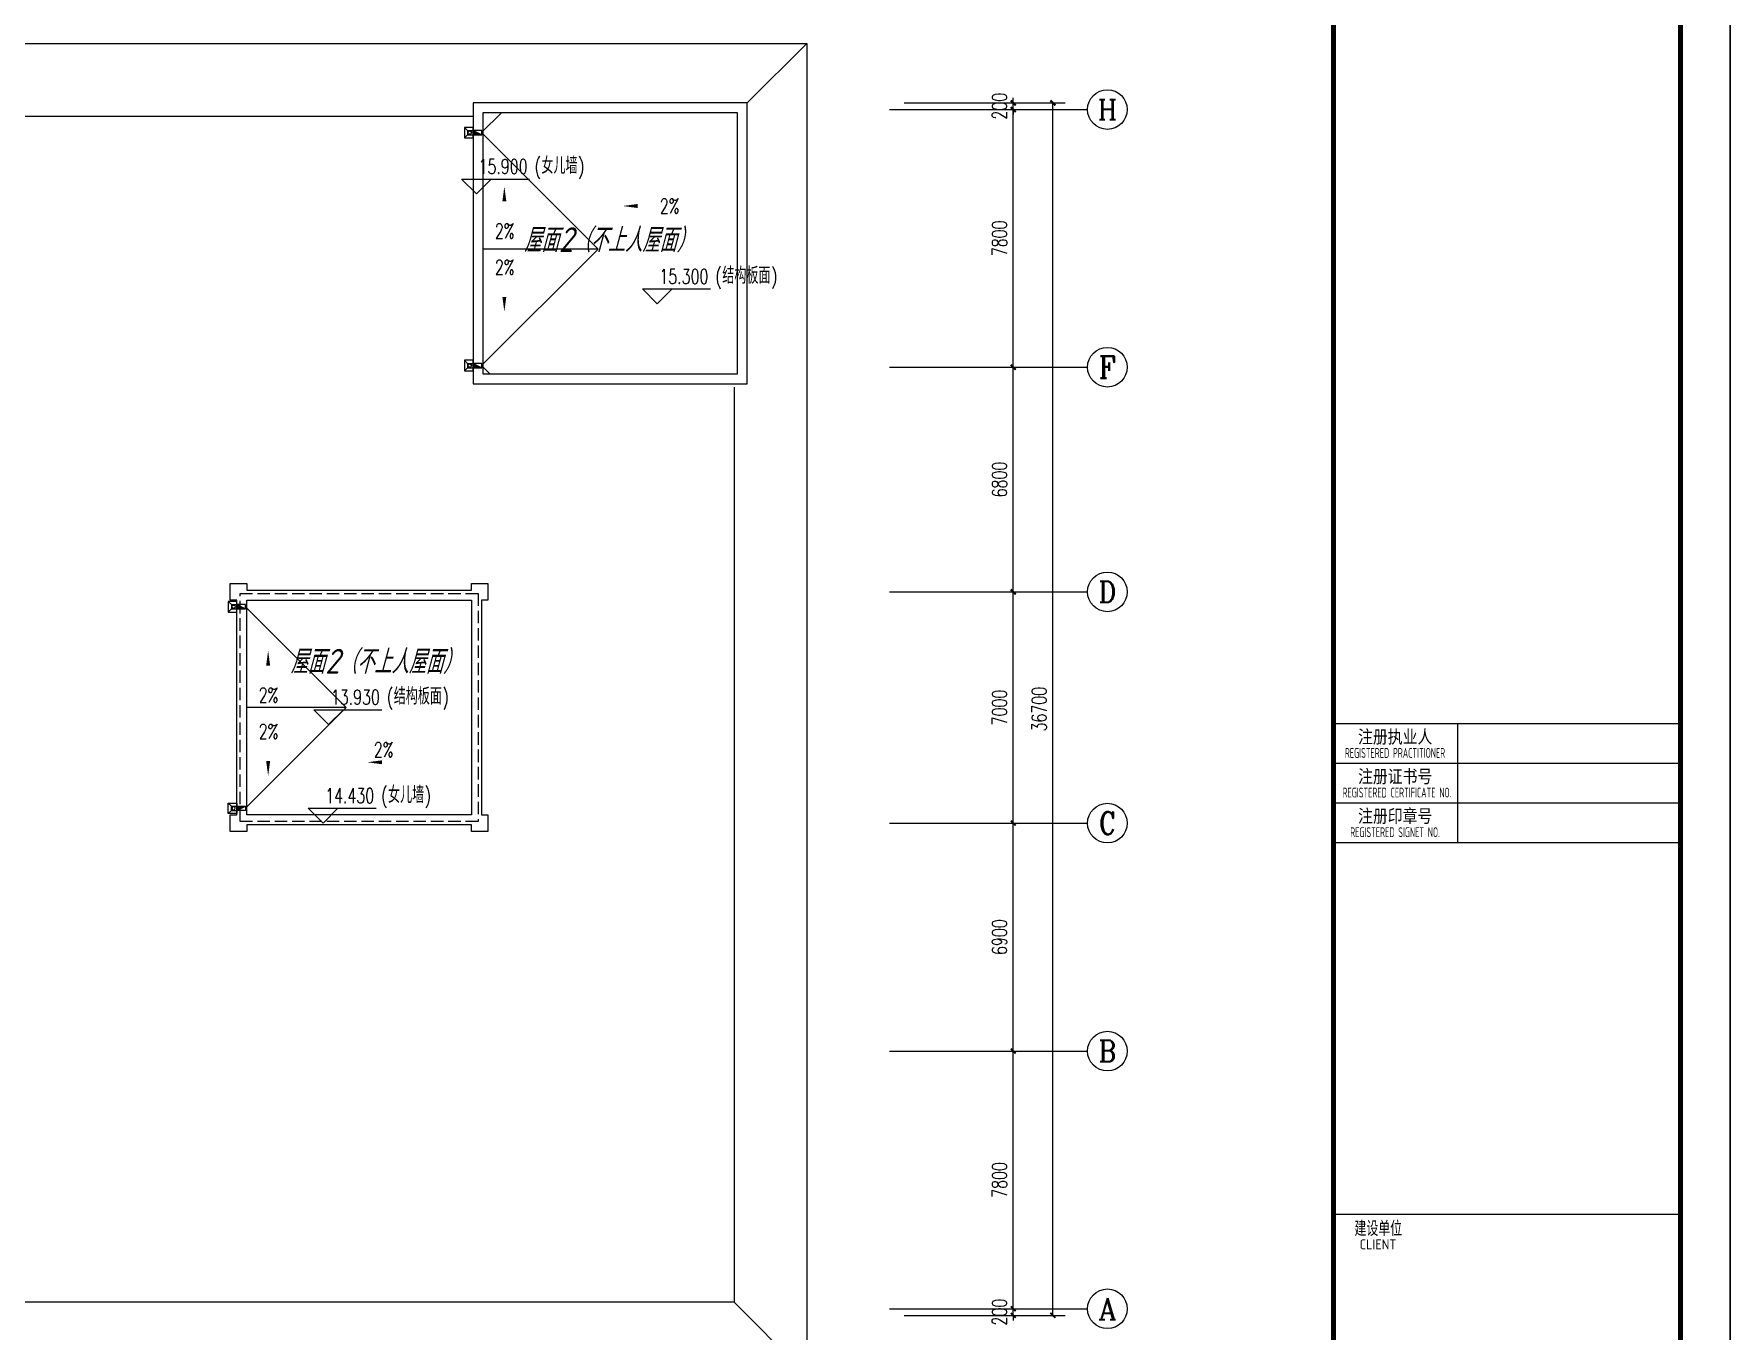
# Model space of a CAD drawing. Extents: x 1398449 to 2142961, y 256969 to 1032940.
# Drawn here: x 1636598 to 1687939, y 286743 to 326005 of the extents above; entities that cross this region are included whole.
import ezdxf
from ezdxf.enums import TextEntityAlignment as Align

# ---------------------------------------------------------------- set-up
doc = ezdxf.new("R2010")
doc.units = 0
doc.header["$LTSCALE"] = 1500
doc.header["$PDSIZE"] = 50
doc.linetypes.add('__DASH', pattern=[0.35, 0.25, -0.1])
for name, color, linetype in [('1-建筑底图', 8, 'Continuous'), ('AXIS_TEXT', 7, 'Continuous'), ('BTTK', 7, 'Continuous'), ('PUB_TITLE', 4, 'Continuous'), ('党校-主楼（一期）参照$0$PUB_TITLE', 7, 'Continuous'), ('水', 5, 'Continuous')]:
    doc.layers.add(name, color=color, linetype=linetype)
doc.layers.add('yichutu', color=7, linetype='Continuous', true_color=0xffffff, plot=False)
doc.styles.add('_TCH_AXIS', font='COMPLEX', dxfattribs={"bigfont": 'GBCBIG'})
doc.styles.add('_TCH_DIM', font='SIMPLEX', dxfattribs={"bigfont": 'GBCBIG'})
doc.styles.add('_TCH_DIM_T3', font='SIMPLEX', dxfattribs={"width": 0.705882, "bigfont": 'GBCBIG'})
doc.styles.add('COMPLEX', font='COMPLEX')
doc.styles.add('HZ(TK)', font='geniso.shx', dxfattribs={"width": 0.9, "bigfont": 'hztxt.shx'})
doc.styles.get("Standard").update_dxf_attribs({"font": 'gbeitc.shx', "bigfont": 'gbcbig.shx'})
doc.linetypes.add('JIEDI', pattern='A,1.25,-0.25,0.25,-0.25,0.625,["/",Standard,S=0.6,R=0,X=0,Y=-0.3],0.625,-0.25,0.25,-0.25', length=4)
doc.dimstyles.new('_TCH_ARCH&&150', dxfattribs={"dimtxt": 446.25, "dimasz": 150, "dimexe": 375, "dimexo": 450, "dimgap": 189.375, "dimtad": 1, "dimdec": 0, "dimzin": 0, "dimdsep": 46, "dimtxsty": '_TCH_DIM_T3', "dimblk": 'ARCHTICK', "dimcen": 0.09, "dimclrt": 7, "dimazin": 2, "dimtfac": 1, "dimtdec": 0, "dimtix": 1, "dimtmove": 2, "dimatfit": 3, "dimfxl": 1, "dimtolj": 1, "dimtzin": 0, "dimarcsym": 0})

# ---------------------------------------------------------------- blocks, each defined once
blk = doc.blocks.new('dggtrgrg')
at = {"layer": '水'}
blk.add_hatch(color=256, dxfattribs=at).paths.add_polyline_path([(-785419, -252262), (-785549, -252262), (-785549, -252522)])
for p, q in [((-785549, -252097), (-785644, -252002)), ((-785419, -252097), (-785324, -252002)), ((-785549, -252097), (-785549, -252262)), ((-785419, -252097), (-785549, -252097)), ((-785419, -252262), (-785549, -252522)), ((-785419, -252097), (-785419, -252262))]:
    blk.add_line(p, q, dxfattribs=at)
for points in [[(-785324, -252002), (-785644, -252002), (-785644, -252262), (-785324, -252262)], [(-785419, -252262), (-785549, -252262), (-785549, -252522), (-785419, -252522)]]:
    blk.add_lwpolyline(points, close=True, dxfattribs=at)
blk.add_circle((-785484, -252162), 50, dxfattribs=at)
blk = doc.blocks.new('_ArchTick')
at = {"color": 0, "linetype": 'ByBlock', "const_width": 0.4}
blk.add_lwpolyline([(-0.5, -0.5), (0.5, 0.5)], dxfattribs=at)
blk = doc.blocks.new('*D475')
at = {"layer": '1-建筑底图', "color": 0, "lineweight": -2, "transparency": 16777216}
for p, q in [((143850, 100), (147525, 100)), ((147150, 100), (147150, 250)), ((147150, -100), (147150, 100)), ((143850, -100), (147525, -100)), ((147150, -100), (147150, -250))]:
    blk.add_line(p, q, dxfattribs=at)
at = {"layer": 'Defpoints', "color": 0}
for p in [(143400, 100), (147150, 100), (143400, -100)]:
    blk.add_point(p, dxfattribs=at)
at = {"layer": '1-建筑底图', "color": 0, "lineweight": -2, "transparency": 16777216, "xscale": 150, "yscale": 150, "zscale": 150}
for p, rotation in [((147150, 100), 270), ((147150, -100), 90)]:
    blk.add_blockref('_ArchTick', p, dxfattribs=dict(at, rotation=rotation))
at = {"layer": '1-建筑底图', "color": 7, "transparency": 16777216, "insert": (146737, 0), "char_height": 446.2, "attachment_point": 5, "rotation": 90, "style": '_TCH_DIM_T3'}
blk.add_mtext('\\A1;200', dxfattribs=at)
blk = doc.blocks.new('*D476')
at = {"layer": '1-建筑底图', "color": 0, "lineweight": -2, "transparency": 16777216}
for p, q in [((143850, 7900), (147525, 7900)), ((147150, 100), (147150, 7900)), ((143850, 100), (147525, 100))]:
    blk.add_line(p, q, dxfattribs=at)
at = {"layer": 'Defpoints', "color": 0}
for p in [(143400, 7900), (147150, 7900), (143400, 100)]:
    blk.add_point(p, dxfattribs=at)
at = {"layer": '1-建筑底图', "color": 0, "lineweight": -2, "transparency": 16777216, "xscale": 150, "yscale": 150, "zscale": 150}
for p, rotation in [((147150, 7900), 90), ((147150, 100), 270)]:
    blk.add_blockref('_ArchTick', p, dxfattribs=dict(at, rotation=rotation))
at = {"layer": '1-建筑底图', "color": 7, "transparency": 16777216, "insert": (146737, 4000), "char_height": 446.2, "attachment_point": 5, "rotation": 90, "style": '_TCH_DIM_T3'}
blk.add_mtext('\\A1;7800', dxfattribs=at)
blk = doc.blocks.new('*D477')
at = {"layer": '1-建筑底图', "color": 0, "lineweight": -2, "transparency": 16777216}
for p, q in [((143850, 14800), (147525, 14800)), ((147150, 7900), (147150, 14800)), ((143850, 7900), (147525, 7900))]:
    blk.add_line(p, q, dxfattribs=at)
at = {"layer": 'Defpoints', "color": 0}
for p in [(143400, 14800), (147150, 14800), (143400, 7900)]:
    blk.add_point(p, dxfattribs=at)
at = {"layer": '1-建筑底图', "color": 0, "lineweight": -2, "transparency": 16777216, "xscale": 150, "yscale": 150, "zscale": 150}
for p, rotation in [((147150, 14800), 90), ((147150, 7900), 270)]:
    blk.add_blockref('_ArchTick', p, dxfattribs=dict(at, rotation=rotation))
at = {"layer": '1-建筑底图', "color": 7, "transparency": 16777216, "insert": (146737, 11350), "char_height": 446.2, "attachment_point": 5, "rotation": 90, "style": '_TCH_DIM_T3'}
blk.add_mtext('\\A1;6900', dxfattribs=at)
blk = doc.blocks.new('*D478')
at = {"layer": '1-建筑底图', "color": 0, "lineweight": -2, "transparency": 16777216}
for p, q in [((143850, 21800), (147525, 21800)), ((147150, 14800), (147150, 21800)), ((143850, 14800), (147525, 14800))]:
    blk.add_line(p, q, dxfattribs=at)
at = {"layer": 'Defpoints', "color": 0}
for p in [(143400, 21800), (147150, 21800), (143400, 14800)]:
    blk.add_point(p, dxfattribs=at)
at = {"layer": '1-建筑底图', "color": 0, "lineweight": -2, "transparency": 16777216, "xscale": 150, "yscale": 150, "zscale": 150}
for p, rotation in [((147150, 21800), 90), ((147150, 14800), 270)]:
    blk.add_blockref('_ArchTick', p, dxfattribs=dict(at, rotation=rotation))
at = {"layer": '1-建筑底图', "color": 7, "transparency": 16777216, "insert": (146737, 18300), "char_height": 446.2, "attachment_point": 5, "rotation": 90, "style": '_TCH_DIM_T3'}
blk.add_mtext('\\A1;7000', dxfattribs=at)
blk = doc.blocks.new('*D479')
at = {"layer": '1-建筑底图', "color": 0, "lineweight": -2, "transparency": 16777216}
for p, q in [((143850, 28600), (147525, 28600)), ((147150, 21800), (147150, 28600)), ((143850, 21800), (147525, 21800))]:
    blk.add_line(p, q, dxfattribs=at)
at = {"layer": 'Defpoints', "color": 0}
for p in [(143400, 28600), (147150, 28600), (143400, 21800)]:
    blk.add_point(p, dxfattribs=at)
at = {"layer": '1-建筑底图', "color": 0, "lineweight": -2, "transparency": 16777216, "xscale": 150, "yscale": 150, "zscale": 150}
for p, rotation in [((147150, 28600), 90), ((147150, 21800), 270)]:
    blk.add_blockref('_ArchTick', p, dxfattribs=dict(at, rotation=rotation))
at = {"layer": '1-建筑底图', "color": 7, "transparency": 16777216, "insert": (146737, 25200), "char_height": 446.2, "attachment_point": 5, "rotation": 90, "style": '_TCH_DIM_T3'}
blk.add_mtext('\\A1;6800', dxfattribs=at)
blk = doc.blocks.new('*D480')
at = {"layer": '1-建筑底图', "color": 0, "lineweight": -2, "transparency": 16777216}
for p, q in [((143850, 36400), (147525, 36400)), ((147150, 28600), (147150, 36400)), ((143850, 28600), (147525, 28600))]:
    blk.add_line(p, q, dxfattribs=at)
at = {"layer": 'Defpoints', "color": 0}
for p in [(143400, 36400), (147150, 36400), (143400, 28600)]:
    blk.add_point(p, dxfattribs=at)
at = {"layer": '1-建筑底图', "color": 0, "lineweight": -2, "transparency": 16777216, "xscale": 150, "yscale": 150, "zscale": 150}
for p, rotation in [((147150, 36400), 90), ((147150, 28600), 270)]:
    blk.add_blockref('_ArchTick', p, dxfattribs=dict(at, rotation=rotation))
at = {"layer": '1-建筑底图', "color": 7, "transparency": 16777216, "insert": (146737, 32500), "char_height": 446.2, "attachment_point": 5, "rotation": 90, "style": '_TCH_DIM_T3'}
blk.add_mtext('\\A1;7800', dxfattribs=at)
blk = doc.blocks.new('*D481')
at = {"layer": '1-建筑底图', "color": 0, "lineweight": -2, "transparency": 16777216}
for p, q in [((143850, 36600), (147525, 36600)), ((147150, 36600), (147150, 36750)), ((147150, 36400), (147150, 36600)), ((143850, 36400), (147525, 36400)), ((147150, 36400), (147150, 36250))]:
    blk.add_line(p, q, dxfattribs=at)
at = {"layer": 'Defpoints', "color": 0}
for p in [(143400, 36600), (147150, 36600), (143400, 36400)]:
    blk.add_point(p, dxfattribs=at)
at = {"layer": '1-建筑底图', "color": 0, "lineweight": -2, "transparency": 16777216, "xscale": 150, "yscale": 150, "zscale": 150}
for p, rotation in [((147150, 36600), 270), ((147150, 36400), 90)]:
    blk.add_blockref('_ArchTick', p, dxfattribs=dict(at, rotation=rotation))
at = {"layer": '1-建筑底图', "color": 7, "transparency": 16777216, "insert": (146737, 36500), "char_height": 446.2, "attachment_point": 5, "rotation": 90, "style": '_TCH_DIM_T3'}
blk.add_mtext('\\A1;200', dxfattribs=at)
blk = doc.blocks.new('*D482')
at = {"layer": '1-建筑底图', "color": 0, "lineweight": -2, "transparency": 16777216}
for p, q in [((143850, 36600), (148725, 36600)), ((148350, -100), (148350, 36600)), ((143850, -100), (148725, -100))]:
    blk.add_line(p, q, dxfattribs=at)
at = {"layer": 'Defpoints', "color": 0}
for p in [(143400, 36600), (148350, 36600), (143400, -100)]:
    blk.add_point(p, dxfattribs=at)
at = {"layer": '1-建筑底图', "color": 0, "lineweight": -2, "transparency": 16777216, "xscale": 150, "yscale": 150, "zscale": 150}
for p, rotation in [((148350, 36600), 90), ((148350, -100), 270)]:
    blk.add_blockref('_ArchTick', p, dxfattribs=dict(at, rotation=rotation))
at = {"layer": '1-建筑底图', "color": 7, "transparency": 16777216, "insert": (147937, 18250), "char_height": 446.2, "attachment_point": 5, "rotation": 90, "style": '_TCH_DIM_T3'}
blk.add_mtext('\\A1;36700', dxfattribs=at)
blk = doc.blocks.new('_AXISO')
blk.add_circle((0, 0), 0.5)
at = {"layer": 'AXIS_TEXT', "style": 'COMPLEX', "width": 1.041667}
blk.add_attdef('A', text='', height=0.56, dxfattribs=at).set_placement((-0.25, -0.28), (0.25, -0.28), align=Align.FIT)
blk = doc.blocks.new('vhtemplate_2020年新竖式图框_A1_1_2', base_point=(-420.5, 0))
at = {"layer": 'BTTK'}
for p, q in [((831, 321.01), (761, 321.01)), ((786, 321.01), (786, 297.01)), ((831, 313.01), (761, 313.01)), ((831, 305.01), (761, 305.01)), ((831, 305.01), (761, 305.01)), ((786, 305.01), (786, 297.01)), ((831, 297.01), (761, 297.01)), ((831, 222), (761, 222))]:
    blk.add_line(p, q, dxfattribs=at)
at = {"layer": 'PUB_TITLE', "color": 7}
blk.add_lwpolyline([(-420.5, 594), (841, 594), (841, 0), (-420.5, 0)], close=True, dxfattribs=at)
at = {"layer": 'PUB_TITLE', "const_width": 1}
blk.add_lwpolyline([(-395.5, 10), (831, 10), (831, 584), (-395.5, 584)], close=True, dxfattribs=at)
blk.add_lwpolyline([(761, 10), (761, 584)], dxfattribs=at)
at = {"layer": 'BTTK', "style": 'HZ(TK)'}
for s, height, p in [('注册执业人', 3, (773.42, 318.32)), ('注册证书号', 3, (773.42, 310.32)), ('注册印章号', 3, (773.42, 302.32)), ('CLIENT', 2, (769.95, 215.99))]:
    blk.add_text(s, height=height, dxfattribs=at).set_placement(p, align=Align.MIDDLE_CENTER)
for s, height, width, p in [('REGISTERED PRACTITIONER', 2, 0.65, (773.39, 315.16)), ('REGISTERED CERTIFICATE NO.', 2, 0.65, (773.78, 307.16)), ('REGISTERED SIGNET NO.', 2, 0.65, (773.39, 299.16)), ('建设单位', 3, 0.8, (770.01, 219.17))]:
    blk.add_text(s, height=height, dxfattribs=dict(at, width=width)).set_placement(p, align=Align.MIDDLE_CENTER)
at = {"layer": 'BTTK', "color": 4, "style": 'HZ(TK)', "width": 0.9}
for tag, p in [('合作单位', (796, 511.5)), ('建设单位', (796, 209.5)), ('工程名称', (796, 176.5)), ('子项名称', (806, 160)), ('图纸名称', (796, 141))]:
    blk.add_attdef(tag, text='', height=3.5, dxfattribs=at).set_placement(p, align=Align.MIDDLE_CENTER)
for tag, p in [('注册证书号', (808.5, 309.01)), ('注册印章号', (808.5, 301.01)), ('设计号', (806, 193)), ('图别', (789.75, 34)), ('图号', (822.25, 34)), ('版本号', (789.75, 26)), ('日期', (822.25, 26))]:
    blk.add_attdef(tag, text='', height=3.5, dxfattribs=at).set_placement(p, align=Align.MIDDLE)
blk = doc.blocks.new('yct-1261-594-189225-89100-150-1004.0')
at = {"layer": 'yichutu', "color": 7, "true_color": 0xffffff}
blk.add_lwpolyline([(0, 0), (0, 89100), (189225, 89100), (189225, 0)], close=True, dxfattribs=at)
blk = doc.blocks.new('1-五层建筑底图')
at = {"layer": '1-建筑底图', "color": 251}
for p, q in [((139100, 36600), (140900, 38400)), ((140900, -1900), (138700, 300))]:
    blk.add_line(p, q, dxfattribs=at)
at = {"layer": '1-建筑底图'}
for p, q in [((131060, 35700), (131660, 36300)), ((143400, 36400), (149400, 36400)), ((131060, 35700), (134585, 32175)), ((130900, 33845.7), (130450, 34295.7)), ((130450, 34295.7), (132510, 34295.7)), ((130900, 33845.7), (131350, 34295.7)), ((131060, 28650), (134585, 32175)), ((134585, 32175), (131100, 32175)), ((136373.9, 30518), (135923.9, 30968)), ((135923.9, 30968), (137983.9, 30968)), ((136373.9, 30518), (136823.9, 30968)), ((131060, 28650), (131310, 28400)), ((143400, 28600), (149400, 28600)), ((143400, 21800), (149400, 21800)), ((123910, 21350), (126960, 18300)), ((123910, 15250), (126960, 18300)), ((126960, 18300), (123950, 18300)), ((126428.8, 17782.8), (125978.8, 18232.8)), ((125978.8, 18232.8), (128038.8, 18232.8)), ((126428.8, 17782.8), (126878.8, 18232.8)), ((126257.4, 14800), (125807.4, 15250)), ((125807.4, 15250), (127867.4, 15250)), ((126257.4, 14800), (126707.4, 15250)), ((143400, 14800), (149400, 14800)), ((143400, 7900), (149400, 7900)), ((143400, 100), (149400, 100))]:
    blk.add_line(p, q, dxfattribs=at)
at = {"layer": '1-建筑底图', "color": 251}
for points in [[(113800, 31500), (113800, 38400), (140900, 38400), (140900, -1900), (113800, -1900), (113800, 28100)], [(107800, 31100), (116000, 31100), (116000, 36200), (130800, 36200)], [(138700, 28000), (138700, 300), (116000, 300), (116000, 8100), (115500, 8100), (115500, 10750), (116000, 10750), (116000, 25753.2), (115500, 25753.2), (115500, 28500), (107800, 28500), (107800, 28500)]]:
    blk.add_lwpolyline(points, dxfattribs=at)
at = {"layer": '1-建筑底图'}
for points in [[(139100, 36600), (130800, 36600), (130800, 28100), (139100, 28100)], [(138800, 36300), (131100, 36300), (131100, 28400), (138800, 28400)], [(130750, 15050), (123950, 15050), (123950, 21550), (130750, 21550)]]:
    blk.add_lwpolyline(points, close=True, dxfattribs=at)
for points in [[(131746.8, 33104.7, 0, 0, 0), (131746.8, 34070.2, 0, 120, 0), (131746.8, 33620.2, 0, 0, 0)], [(136294.3, 33479.7, 0, 0, 0), (135328.8, 33479.7, 0, 120, 0), (135778.8, 33479.7, 0, 0, 0)], [(131746.8, 31245.3, 0, 0, 0), (131746.8, 30279.8, 0, 120, 0), (131746.8, 30729.8, 0, 0, 0)], [(124596.8, 19054.7, 0, 0, 0), (124596.8, 20020.2, 0, 120, 0), (124596.8, 19570.2, 0, 0, 0)], [(124596.8, 17195.3, 0, 0, 0), (124596.8, 16229.8, 0, 120, 0), (124596.8, 16679.8, 0, 0, 0)], [(128562.8, 16642.7, 0, 0, 0), (127597.3, 16642.7, 0, 120, 0), (128047.3, 16642.7, 0, 0, 0)]]:
    blk.add_lwpolyline(points, format="xyseb", dxfattribs=at)
for points in [[(123650, 21550), (123450, 21550), (123450, 22050), (123950, 22050), (123950, 21850)], [(123950, 21850), (130750, 21850)], [(130750, 21850), (130750, 22050), (131250, 22050), (131250, 21550), (131050, 21550)], [(123650, 15050), (123650, 21550)], [(131050, 21550), (131050, 15050)], [(123950, 14750), (123950, 14550), (123450, 14550), (123450, 15050), (123650, 15050)], [(131050, 15050), (131250, 15050), (131250, 14550), (130750, 14550), (130750, 14750), (123950, 14750)]]:
    blk.add_lwpolyline(points, dxfattribs=at)
at = {"layer": '1-建筑底图', "linetype": '__DASH'}
blk.add_lwpolyline([(130950, 14850), (123750, 14850), (123750, 21750), (130950, 21750)], close=True, dxfattribs=at)
at = {"layer": '1-建筑底图'}
ref = blk.add_blockref('_AXISO', (150000, 36400), dxfattribs=dict(at, xscale=1200, yscale=1200, zscale=1200))
ref.add_attrib('A', 'H', dxfattribs={"layer": 'AXIS_TEXT', "height": 608.3, "style": '_TCH_AXIS'}).set_placement((149710.3, 36095.9), (150289.7, 36095.9), align=Align.FIT)
for p, rotation in [((-121461.7, 821184.2), 90), ((-121461.7, 814134.2), 90), ((-128611.7, 806834.2), 90.00000000000001)]:
    blk.add_blockref('dggtrgrg', p, dxfattribs=dict(at, rotation=rotation))
ref = blk.add_blockref('_AXISO', (150000, 28600), dxfattribs=dict(at, xscale=1200, yscale=1200, zscale=1200))
ref.add_attrib('A', 'F', dxfattribs={"layer": 'AXIS_TEXT', "height": 668.2, "style": '_TCH_AXIS'}).set_placement((149745.5, 28265.9), (150254.5, 28265.9), align=Align.FIT)
ref = blk.add_blockref('_AXISO', (150000, 21800), dxfattribs=dict(at, xscale=1200, yscale=1200, zscale=1200))
ref.add_attrib('A', 'D', dxfattribs={"layer": 'AXIS_TEXT', "height": 652.9, "style": '_TCH_AXIS'}).set_placement((149735.7, 21473.6), (150264.3, 21473.6), align=Align.FIT)
at = {"layer": '1-建筑底图', "xscale": -1, "rotation": 90}
blk.add_blockref('dggtrgrg', (-128611.7, -770234.3), dxfattribs=at)
at = {"layer": '1-建筑底图'}
ref = blk.add_blockref('_AXISO', (150000, 14800), dxfattribs=dict(at, xscale=1200, yscale=1200, zscale=1200))
ref.add_attrib('A', 'C', dxfattribs={"layer": 'AXIS_TEXT', "height": 683.5, "style": '_TCH_AXIS'}).set_placement((149755.9, 14458.2), (150244.1, 14458.2), align=Align.FIT)
ref = blk.add_blockref('_AXISO', (150000, 7900), dxfattribs=dict(at, xscale=1200, yscale=1200, zscale=1200))
ref.add_attrib('A', 'B', dxfattribs={"layer": 'AXIS_TEXT', "height": 652.9, "style": '_TCH_AXIS'}).set_placement((149735.7, 7573.6), (150264.3, 7573.6), align=Align.FIT)
ref = blk.add_blockref('_AXISO', (150000, 100), dxfattribs=dict(at, xscale=1200, yscale=1200, zscale=1200))
ref.add_attrib('A', 'A', dxfattribs={"layer": 'AXIS_TEXT', "height": 637.8, "style": '_TCH_AXIS'}).set_placement((149726.7, -218.9), (150273.3, -218.9), align=Align.FIT)
at = {"layer": '1-建筑底图', "color": 7, "style": '_TCH_DIM', "width": 0.705882}
for s, height, p in [('(', 446.2, (132660, 34453.2)), (')', 446.2, (133975.8, 34453.2)), ('15.900', 446.25, (130965, 34453.2)), ('2%', 446.25, (136451.8, 33256.6)), ('2%', 446.25, (131461.8, 32500.9)), ('2%', 446.25, (131461.8, 31402.8)), ('15.300', 446.25, (136438.9, 31125.5)), ('(', 446.2, (138133.9, 31125.5)), (')', 446.2, (139818.4, 31125.5)), ('2%', 446.25, (124311.8, 18450.9)), ('13.930', 446.25, (126493.8, 18390.3)), ('(', 446.2, (128188.8, 18390.3)), (')', 446.2, (129873.3, 18390.3)), ('2%', 446.25, (124311.8, 17352.8)), ('2%', 446.25, (127795.1, 16800.2)), ('(', 446.2, (128017.4, 15407.5)), (')', 446.2, (129333.3, 15407.5)), ('14.430', 446.25, (126322.4, 15407.5))]:
    blk.add_text(s, height=height, dxfattribs=at).set_placement(p)
at = {"layer": '1-建筑底图', "color": 7, "style": '_TCH_DIM'}
for s, p in [('女儿墙', (132870, 34453.2)), ('结构板面', (138343.9, 31125.5)), ('结构板面', (128398.8, 18390.3)), ('女儿墙', (128227.4, 15407.5))]:
    blk.add_text(s, height=506.38, dxfattribs=at).set_placement(p)
at = {"layer": '1-建筑底图'}
for s, height, p in [('（不上人屋面）', 723.4, (133828.6, 32085)), ('屋面', 723.4, (132337.9, 32085)), ('2', 750, (133391.1, 32085)), ('屋面', 723.4, (125267.4, 19325.1)), ('2', 750, (126320.6, 19325.1)), ('（不上人屋面）', 723.4, (126758.1, 19325.1))]:
    blk.add_text(s, height=height, dxfattribs=at).set_placement(p)
for p1, p2, distance, picture, middle in [((143400, 36400), (143400, 36600), -3750, '*D481', (146737.5, 36500)), ((143400, -100), (143400, 36600), -4950, '*D482', (147937.5, 18250)), ((143400, 28600), (143400, 36400), -3750, '*D480', (146737.5, 32500)), ((143400, 21800), (143400, 28600), -3750, '*D479', (146737.5, 25200)), ((143400, 14800), (143400, 21800), -3750, '*D478', (146737.5, 18300)), ((143400, 7900), (143400, 14800), -3750, '*D477', (146737.5, 11350)), ((143400, 100), (143400, 7900), -3750, '*D476', (146737.5, 4000)), ((143400, -100), (143400, 100), -3750, '*D475', (146737.5, 0))]:
    dim = blk.add_aligned_dim(p1=p1, p2=p2, distance=distance, dimstyle='_TCH_ARCH&&150', dxfattribs=at)
    dim.commit()
    dim.dimension.update_dxf_attribs({"geometry": picture, "text_midpoint": middle})

msp = doc.modelspace()

# ---------------------------------------------------------------- linework, layer by layer
at = {"layer": '党校-主楼（一期）参照$0$PUB_TITLE'}
msp.add_lwpolyline([(1498789.3, 256969), (1687939.3, 256969), (1687939.3, 346069), (1498789.3, 346069)], close=True, dxfattribs=at)
at = {"layer": '党校-主楼（一期）参照$0$PUB_TITLE', "const_width": 150}
msp.add_lwpolyline([(1502539.3, 258469), (1686439.3, 258469), (1686439.3, 344569), (1502539.3, 344569)], close=True, dxfattribs=at)

# ---------------------------------------------------------------- block references
at = {"xscale": 150, "yscale": 150, "zscale": 150}
msp.add_blockref('vhtemplate_2020年新竖式图框_A1_1_2', (1498714.3, 256969), dxfattribs=at)
at = {"layer": '1-建筑底图', "linetype": 'JIEDI'}
msp.add_blockref('1-五层建筑底图', (1519091, 287317.1), dxfattribs=at)
at = {"layer": 'yichutu'}
msp.add_blockref('yct-1261-594-189225-89100-150-1004.0', (1498714.3, 256969), dxfattribs=at)

doc.saveas('drawing.dxf')
